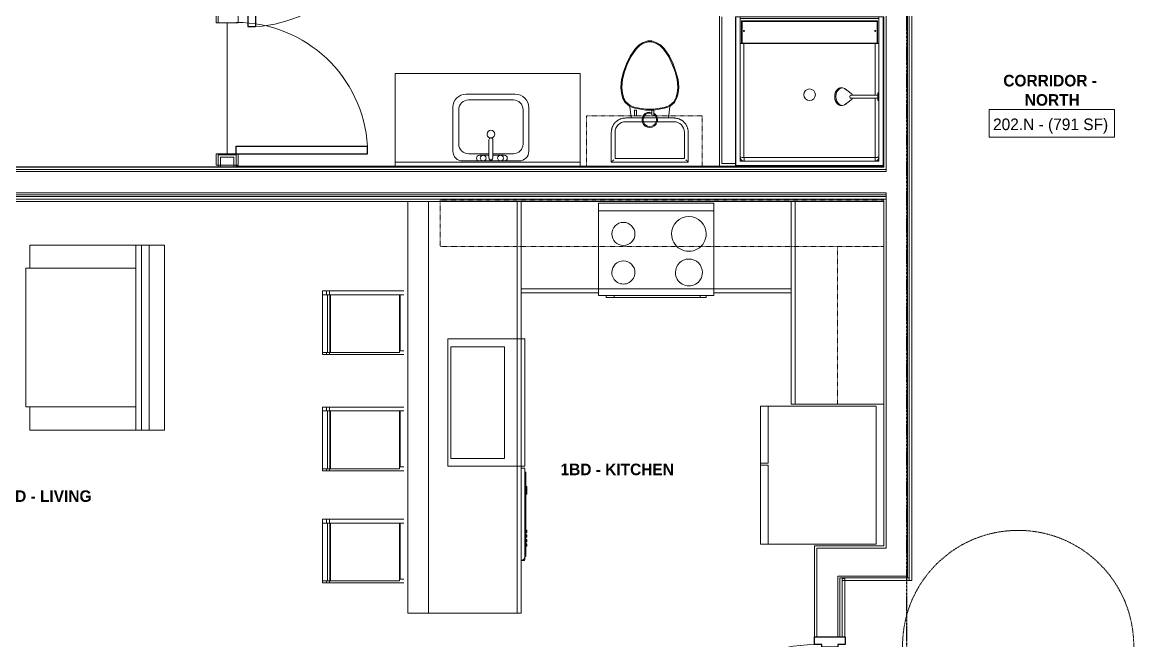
# Model space of a CAD drawing. Header units: inches. Extents: x -4093 to -1777, y 9773 to 12264.
# Drawn here: x -3710.9 to -3422.4, y 11007.4 to 11167.9 of the extents above; entities that cross this region are included whole.
import ezdxf

# ---------------------------------------------------------------- set-up
doc = ezdxf.new("R2010")
doc.units = ezdxf.units.IN
doc.header["$MEASUREMENT"] = 0
for name, pattern in [('Dash', [0.25, 0.125, -0.125]), ('Grid Line 1_2_', [0.875, 0.5, -0.125, 0.125, -0.125]), ('Hidden 1_8_', [0.1875, 0.125, -0.0625])]:
    doc.linetypes.add(name, pattern=pattern)
for name, color, linetype, lineweight in [('0-1', 7, 'Continuous', 5), ('0-2', 7, 'Continuous', 9), ('0-3', 8, 'Continuous', 9), ('A-AREA-IDEN', 2, 'Continuous', 9), ('A-DETL-HDLN-1', 7, 'Hidden 1_8_', 9), ('A-DOOR-1', 7, 'Continuous', 9), ('A-DOOR-2', 10, 'Continuous', 30), ('A-DOOR-FRAM-1', 10, 'Continuous', 30), ('A-FLOR-1', 7, 'Continuous', 9), ('A-WALL-1', 7, 'Continuous', 9), ('A-WALL-2', 250, 'Continuous', 18), ('I-FURN', 30, 'Continuous', 9), ('I-FURN-1', 7, 'Continuous', 9), ('I-WALL-1', 7, 'Continuous', 9), ('P-SANR-FIXT-1', 7, 'Continuous', 9), ('Q-CASE-1', 7, 'Continuous', 9), ('Q-CASE-2', 7, 'Dash', 9), ('Q-CASE-HDLN-1', 7, 'Dash', 9), ('Q-SPCQ-1', 7, 'Continuous', 9), ('S-GRID-1', 1, 'Grid Line 1_2_', 30)]:
    doc.layers.add(name, color=color, linetype=linetype, lineweight=lineweight)
doc.styles.add('Century Gothic', font='ufonts.com_century-gothic.ttf', dxfattribs={"height": 3})
doc.styles.add('Century Gothic_B', font='GOTHICB.TTF', dxfattribs={"height": 3})

# ---------------------------------------------------------------- blocks, each defined once
blk = doc.blocks.new('SWING - SINGLE - FLUSH - SWING - FLUSH - 2-10 x 6-8 - PRIVACY-4346066-BACKGROUND - 2ND FLOOR')
at = {"layer": 'A-DOOR-1'}
for p, q in [((-17, 2.87), (-20, 2.87)), ((-20, 2.87), (-20, -2.38)), ((-17, -2.38), (-17, 2.87)), ((20, 2.87), (17, 2.87)), ((17, 2.87), (17, -2.38)), ((20, -2.38), (20, 2.87)), ((-20, -2.38), (-17, -2.38)), ((-17, -2.38), (-20, -2.38)), ((-20, -2.38), (-20, -2.88)), ((-20, -2.88), (-17, -2.88)), ((-17, -2.88), (-17, -2.38)), ((17, -2.38), (20, -2.38)), ((20, -2.38), (17, -2.38)), ((17, -2.38), (17, -2.88)), ((17, -2.88), (20, -2.88)), ((20, -2.88), (20, -2.38))]:
    blk.add_line(p, q, dxfattribs=at)
blk.add_arc((17, 2.37), 34.07, 93.3657, 180, dxfattribs=at)
at = {"layer": 'A-DOOR-2'}
for p, q in [((15, 2.37), (15, 36.38)), ((17, 36.38), (15, 36.38)), ((17, 2.37), (17, 36.38)), ((17, 2.37), (15, 2.37))]:
    blk.add_line(p, q, dxfattribs=at)
blk = doc.blocks.new('M_Sink Vanity-Square - 500 x 440mm-1352614-BACKGROUND - 2ND FLOOR')
at = {"layer": 'P-SANR-FIXT-1'}
for p, q in [((7.96, 7.09), (-6.72, 7.09)), ((3.62, 7.09), (-2.88, 7.09)), ((0.12, 6.33), (0.12, 1.59)), ((1.12, 6.33), (1.12, 1.59)), ((-9.22, 4.59), (-9.22, -6.73)), ((0.12, 5.22), (-5.22, 5.22)), ((-2.88, 5.59), (0.12, 5.59)), ((1.12, 5.59), (3.62, 5.59)), ((6.46, 5.22), (1.12, 5.22)), ((10.46, -6.91), (10.46, 4.59)), ((-7.72, 2.72), (-7.72, -6.23)), ((8.96, -6.23), (8.96, 2.72)), ((-5.72, -10.23), (7.14, -10.23)), ((-5.22, -8.73), (6.46, -8.73))]:
    blk.add_line(p, q, dxfattribs=at)
for centre, radius, start, end in [((-6.72, 4.59), 2.5, 90, 180), ((-2.88, 6.34), 0.75, 90, 270), ((-1.88, 6.34), 0.75, 360, 180), ((-1.88, 6.34), 0.75, 180, 0), ((0.62, 6.33), 0.5, 360, 180), ((2.62, 6.34), 0.75, 360, 180), ((2.62, 6.34), 0.75, 180, 360), ((3.62, 6.34), 0.75, 270, 90), ((7.96, 4.59), 2.5, 360, 90), ((-5.22, 2.72), 2.5, 90, 180), ((6.46, 2.72), 2.5, 0, 90), ((0.62, 0.13), 1, 360, 180), ((0.62, 0.13), 1, 180, 0), ((0.62, 1.59), 0.5, 180, 0), ((-5.72, -6.73), 3.5, 180, 270), ((-5.22, -6.23), 2.5, 180, 270), ((6.46, -6.23), 2.5, 270, 0), ((7.14, -6.91), 3.32, 270, 0)]:
    blk.add_arc(centre, radius, start, end, dxfattribs=at)
blk = doc.blocks.new('Toilet-Domestic-3D - Toilet-Domestic-3D-4375995-BACKGROUND - 2ND FLOOR')
at = {"layer": 'P-SANR-FIXT-1'}
for p, q in [((-0.5, 12), (-1.87, 11.5)), ((-0.46, 11.75), (-1.77, 11.27)), ((-0.46, 11.75), (-0.5, 12)), ((0.5, 12), (-0.5, 12)), ((0.46, 11.75), (-0.46, 11.75)), ((0.46, 11.75), (0.5, 12)), ((1.77, 11.27), (0.46, 11.75)), ((1.87, 11.5), (0.5, 12)), ((-3.74, 10), (-5.13, 8)), ((-3.55, 9.84), (-4.91, 7.88)), ((-2.74, 11), (-3.74, 10)), ((-3.55, 9.84), (-3.74, 10)), ((-2.59, 10.8), (-3.55, 9.84)), ((-1.87, 11.5), (-2.74, 11)), ((-2.59, 10.8), (-2.74, 11)), ((-1.77, 11.27), (-2.59, 10.8)), ((-1.77, 11.27), (-1.87, 11.5)), ((1.77, 11.27), (1.87, 11.5)), ((2.59, 10.8), (1.77, 11.27)), ((2.74, 11), (1.87, 11.5)), ((2.59, 10.8), (2.74, 11)), ((3.55, 9.84), (2.59, 10.8)), ((3.74, 10), (2.74, 11)), ((3.55, 9.84), (3.74, 10)), ((4.91, 7.88), (3.55, 9.84)), ((5.13, 8), (3.74, 10)), ((-6.06, 6), (-6.79, 4)), ((-5.83, 5.9), (-6.55, 3.92)), ((-5.13, 8), (-6.06, 6)), ((-5.83, 5.9), (-6.06, 6)), ((-4.91, 7.88), (-5.83, 5.9)), ((-4.91, 7.88), (-5.13, 8)), ((4.91, 7.88), (5.13, 8)), ((5.83, 5.9), (4.91, 7.88)), ((6.06, 6), (5.13, 8)), ((5.83, 5.9), (6.06, 6)), ((6.55, 3.92), (5.83, 5.9)), ((6.79, 4), (6.06, 6)), ((-6.79, 4), (-7.33, 1.99)), ((-6.55, 3.92), (-7.08, 1.95)), ((-6.55, 3.92), (-6.79, 4)), ((6.55, 3.92), (6.79, 4)), ((7.08, 1.95), (6.55, 3.92)), ((7.33, 1.99), (6.79, 4)), ((-7.33, 1.99), (-7.5, 0)), ((-7.08, 1.95), (-7.33, 1.99)), ((-7.08, 1.95), (-7.25, 0)), ((7.08, 1.95), (7.33, 1.99)), ((7.25, 0), (7.08, 1.95)), ((7.5, 0), (7.33, 1.99)), ((-7.25, 0), (-7.5, 0)), ((-7.5, 0), (-7.41, -1)), ((-7.16, -0.96), (-7.41, -1)), ((-7.41, -1), (-7.24, -2)), ((-7.25, 0), (-7.16, -0.96)), ((-6.99, -1.95), (-7.24, -2)), ((-7.24, -2), (-6.97, -3)), ((-7.16, -0.96), (-6.99, -1.95)), ((-6.99, -1.95), (-6.73, -2.9)), ((6.73, -2.9), (6.99, -1.95)), ((6.97, -3), (7.24, -2)), ((6.99, -1.95), (7.16, -0.96)), ((6.99, -1.95), (7.24, -2)), ((7.16, -0.96), (7.25, 0)), ((7.16, -0.96), (7.41, -1)), ((7.24, -2), (7.41, -1)), ((7.25, 0), (7.5, 0)), ((7.41, -1), (7.5, 0)), ((-6.73, -2.9), (-6.97, -3)), ((-6.97, -3), (-6.4, -4)), ((-6.73, -2.9), (-6.21, -3.84)), ((-6.4, -4), (-6.21, -3.84)), ((-6.4, -4), (-5.21, -5)), ((-6.21, -3.84), (-5.08, -4.78)), ((-5.08, -4.78), (-5.21, -5)), ((-5.21, -5), (-4.86, -8.02)), ((-5.21, -5), (-3.84, -5.5)), ((-5.08, -4.78), (-3.77, -5.26)), ((-3.77, -5.26), (-3.84, -5.5)), ((-3.84, -5.5), (-1, -6)), ((-3.77, -5.26), (-0.98, -5.75)), ((-0.98, -5.75), (-1, -6)), ((-0.98, -5.75), (0.98, -5.75)), ((0.98, -5.75), (3.77, -5.26)), ((0.98, -5.75), (1, -5.98)), ((1.05, -5.99), (3.84, -5.5)), ((3.77, -5.26), (5.08, -4.78)), ((3.77, -5.26), (3.84, -5.5)), ((3.84, -5.5), (5.21, -5)), ((4.86, -8.02), (5.21, -5)), ((5.08, -4.78), (6.21, -3.84)), ((5.08, -4.78), (5.21, -5)), ((5.21, -5), (6.4, -4)), ((6.21, -3.84), (6.73, -2.9)), ((6.21, -3.84), (6.4, -4)), ((6.4, -4), (6.97, -3)), ((6.73, -2.9), (6.97, -3)), ((6.25, -8.02), (-6.25, -8.02)), ((-1, -6), (0.56, -6)), ((6.25, -9), (-6.25, -9)), ((6.25, -9), (-6.25, -9)), ((-9.98, -11.75), (-9.98, -19.48)), ((-9, -11.75), (-9, -18.5)), ((-9, -11.75), (-9, -18.5)), ((9, -18.5), (9, -11.75)), ((9, -18.5), (9, -11.75)), ((9.98, -19.48), (9.98, -11.75)), ((-9.98, -19.48), (-9.86, -19.36)), ((-9.98, -19.48), (9.98, -19.48)), ((-9, -18.5), (9, -18.5)), ((-9, -18.5), (9, -18.5)), ((9.86, -19.36), (9.98, -19.48))]:
    blk.add_line(p, q, dxfattribs=at)
at = {"layer": 'P-SANR-FIXT-1', "flags": 128}
for points in [[(-6.25, -8.02), (-6.4, -8.03), (-6.55, -8.03), (-6.7, -8.05), (-6.84, -8.07), (-6.99, -8.1), (-7.14, -8.13), (-7.28, -8.17), (-7.42, -8.21), (-7.56, -8.26), (-7.7, -8.32), (-7.84, -8.38), (-7.97, -8.44), (-8.1, -8.52), (-8.23, -8.59), (-8.35, -8.67), (-8.48, -8.76), (-8.59, -8.85), (-8.71, -8.95), (-8.82, -9.05), (-8.92, -9.15), (-9.03, -9.26), (-9.12, -9.38), (-9.22, -9.49), (-9.3, -9.61), (-9.39, -9.74), (-9.46, -9.86), (-9.54, -9.99), (-9.6, -10.13), (-9.67, -10.26), (-9.72, -10.4), (-9.78, -10.54), (-9.82, -10.68), (-9.86, -10.83), (-9.89, -10.97), (-9.92, -11.12), (-9.95, -11.26), (-9.96, -11.41), (-9.97, -11.56), (-9.98, -11.71), (-9.98, -11.75)], [(9.98, -11.75), (9.97, -11.6), (9.97, -11.45), (9.95, -11.3), (9.93, -11.16), (9.9, -11.01), (9.87, -10.86), (9.83, -10.72), (9.79, -10.58), (9.74, -10.44), (9.68, -10.3), (9.62, -10.16), (9.56, -10.03), (9.48, -9.9), (9.41, -9.77), (9.33, -9.65), (9.24, -9.52), (9.15, -9.41), (9.05, -9.29), (8.95, -9.18), (8.85, -9.08), (8.74, -8.97), (8.62, -8.88), (8.51, -8.78), (8.39, -8.7), (8.26, -8.61), (8.14, -8.54), (8.01, -8.46), (7.87, -8.4), (7.74, -8.33), (7.6, -8.28), (7.46, -8.22), (7.32, -8.18), (7.17, -8.14), (7.03, -8.11), (6.88, -8.08), (6.74, -8.05), (6.59, -8.04), (6.44, -8.03), (6.29, -8.02), (6.25, -8.02)]]:
    blk.add_lwpolyline(points, dxfattribs=at)
at = {"layer": 'P-SANR-FIXT-1'}
for centre, radius, start, end in [((0, -8.48), 2, 73.137, 0), ((0, -8.48), 1.75, 70.983, 0), ((0, -8.48), 2, 0, 57.9286), ((0, -8.48), 1.75, 0, 51.2445), ((-6.25, -11.75), 2.75, 90, 180), ((-6.25, -11.75), 2.75, 90, 180), ((6.25, -11.75), 2.75, 0, 90), ((6.25, -11.75), 2.75, 360, 90)]:
    blk.add_arc(centre, radius, start, end, dxfattribs=at)
for points in [[(-9.98, -19.48), (-9.98, -19.48), (-9.98, -19.48), (-9.98, -19.48)], [(9.98, -19.48), (9.98, -19.48), (9.98, -19.48), (9.98, -19.48)]]:
    blk.add_open_spline(points, degree=3, dxfattribs=at)
for points, knots in [([(-9.86, -19.36), (-9.86, -19.36), (-9.85, -19.35), (-9.82, -19.32), (-9.8, -19.3), (-9.78, -19.28), (-9.75, -19.25), (-9.71, -19.21), (-9.66, -19.16), (-9.6, -19.1), (-9.55, -19.05), (-9.47, -18.97), (-9.41, -18.91), (-9.37, -18.87)], [0, 0, 0, 0, 0.166667, 0.25, 0.291667, 0.333333, 0.416667, 0.5, 0.583333, 0.666667, 0.75, 0.833333, 1, 1, 1, 1]), ([(9.37, -18.87), (9.41, -18.91), (9.47, -18.97), (9.55, -19.05), (9.6, -19.1), (9.66, -19.16), (9.71, -19.21), (9.75, -19.25), (9.78, -19.28), (9.8, -19.3), (9.82, -19.32), (9.85, -19.35), (9.86, -19.36), (9.86, -19.36)], [-1, -1, -1, -1, -0.833333, -0.75, -0.666667, -0.583333, -0.5, -0.416667, -0.333333, -0.291667, -0.25, -0.166667, 0, 0, 0, 0])]:
    blk.add_open_spline(points, degree=3, knots=knots, dxfattribs=at)
blk = doc.blocks.new('Bath Vanity - Bath Vanity 48_-2551079-BACKGROUND - 2ND FLOOR')
at = {"layer": 'Q-CASE-1'}
for p, q in [((24.74, 0), (-23.26, 0)), ((-23.26, -1), (-23.26, -24)), ((24.74, -24), (24.74, -1)), ((-23.26, -24), (24.74, -24))]:
    blk.add_line(p, q, dxfattribs=at)
blk = doc.blocks.new('BATHROOM MIRROR - BATHROOM MIRROR 48_-3124766-BACKGROUND - 2ND FLOOR')
at = {"layer": 'Q-CASE-1'}
for p, q in [((24.74, 24), (-23.26, 24)), ((-23.26, 23), (-23.26, 24)), ((24.74, 24), (24.74, 23)), ((-23.26, 23), (24.74, 23))]:
    blk.add_line(p, q, dxfattribs=at)
blk = doc.blocks.new('300 Series Wall Hung Cabinet_326 - 30_-2909952-BACKGROUND - 2ND FLOOR')
at = {"layer": 'Q-CASE-1'}
for p, q in [((-2.5, -13.19), (-2.01, -13.19)), ((-2.5, -13.19), (-2.5, -14.69)), ((-2.01, -14.69), (-2.01, -13.19)), ((2, -13.19), (2.49, -13.19)), ((2, -13.19), (2, -14.69)), ((2.49, -14.69), (2.49, -13.19)), ((-2.5, -14.69), (-2.01, -14.69)), ((2, -14.69), (2.49, -14.69))]:
    blk.add_line(p, q, dxfattribs=at)
at = {"layer": 'Q-CASE-2'}
for p, q in [((15, -0.19), (-15, -0.19)), ((-15, -0.19), (-15, -13.19)), ((15, -13.19), (15, -0.19)), ((-15, -13.19), (15, -13.19))]:
    blk.add_line(p, q, dxfattribs=at)
blk = doc.blocks.new('Couch-Both_Arms-Generic - 2-1352635-BACKGROUND - 2ND FLOOR')
at = {"layer": 'I-FURN'}
for p, q in [((-24, 13.5), (24, 13.5)), ((24, 13.5), (-24, 13.5)), ((-24, 13.5), (-24, 10)), ((24, 10), (24, 13.5)), ((-24, 11.5), (24, 11.5)), ((-24, 10), (-24, -17.5)), ((-24, 10), (24, 10)), ((-18, -17.5), (-18, 10)), ((18, 10), (18, -17.5)), ((24, -17.5), (24, 10)), ((-24, -17.5), (-18, -17.5)), ((-18, -17.5), (-18, -18.5)), ((-18, -18.5), (18, -18.5)), ((18, -18.5), (18, -17.5)), ((18, -17.5), (24, -17.5))]:
    blk.add_line(p, q, dxfattribs=at)
at = {"layer": 'I-FURN-1'}
for p, q in [((24, 17.5), (-24, 17.5)), ((-24, 17.5), (-24, 13.5)), ((24, 13.5), (24, 17.5))]:
    blk.add_line(p, q, dxfattribs=at)
blk = doc.blocks.new('Bar_Stool_6722_1_ - Bar_Stool_6722_1_-V59-BACKGROUND - 2ND FLOOR')
at = {"layer": 'I-FURN-1'}
for p, q in [((0, 19.21), (0, 21.13)), ((1, 21.13), (1, 20.14)), ((15.5, 20.14), (15.5, 21.13)), ((16.5, 21.13), (16.5, 19.21)), ((0, 17.72), (0, 19.21)), ((0, 1.78), (0, 17.72)), ((1, 20.14), (15.5, 20.14)), ((1, 20.14), (1, 20.06)), ((1, 20.06), (1, 19.99)), ((16, 20), (1, 20)), ((1, 19.89), (1, 19.99)), ((1, 17.63), (1, 19.89)), ((1, 2.03), (1, 17.63)), ((15.5, 20.06), (15.5, 20.14)), ((15.5, 19.99), (15.5, 20.06)), ((16, 19.99), (16, 19.89)), ((16, 19.89), (16, 17.63)), ((16, 17.63), (16, 2.03)), ((16.5, 19.21), (16.5, 17.72)), ((16.5, 17.72), (16.5, 1.78)), ((1, 1.78), (0, 1.78)), ((0, 1.78), (0, 0.98)), ((1, 0.98), (0, 0.98)), ((0, 0.98), (0, 0)), ((1, 1.91), (1, 2.03)), ((16, 2.03), (1, 2.03)), ((1, 1.24), (1, 1.91)), ((16, 1.91), (1, 1.91)), ((1, 0), (1, 1.24)), ((1, 1.24), (16, 1.24)), ((16, 2.03), (16, 1.91)), ((16, 1.91), (16, 1.24)), ((16.5, 1.78), (16, 1.78)), ((16, 1.24), (16, 0)), ((16.5, 0.98), (16, 0.98)), ((16.5, 0.98), (16.5, 1.78)), ((16.5, 0), (16.5, 0.98)), ((0, 0), (1, 0)), ((1, 0), (16, 0)), ((16, 0), (16.5, 0))]:
    blk.add_line(p, q, dxfattribs=at)
blk = doc.blocks.new('OD_CW_Upper Cabinet - OD_CW_Upper Cabinet-4366995-BACKGROUND - 2ND FLOOR')
at = {"layer": 'Q-CASE-HDLN-1'}
for p, q in [((115.86, 24), (0.74, 24)), ((0.74, 24), (0.74, 12)), ((115.86, 12), (115.86, 24)), ((0.74, 12), (115.86, 12))]:
    blk.add_line(p, q, dxfattribs=at)
blk = doc.blocks.new('OD_CW_Base Cabinet - OD_CW_Base Cabinet-V60-BACKGROUND - 2ND FLOOR')
at = {"layer": 'Q-CASE-1'}
for p, q in [((70.86, 0), (70.86, 23.69)), ((70.86, 23.69), (70.86, 1)), ((0.74, 1), (20.8, 1)), ((20.8, 1), (0.74, 1)), ((0.74, 0), (20.8, 0)), ((20.8, 0), (0.74, 0)), ((50.8, 1), (70.86, 1)), ((70.86, 1), (50.8, 1)), ((50.8, 0), (70.86, 0)), ((70.86, 0), (50.8, 0)), ((70.86, 1), (70.86, 0))]:
    blk.add_line(p, q, dxfattribs=at)
blk = doc.blocks.new('OD_CW_Base Cabinet - OD_CW_Base Cabinet-V61-BACKGROUND - 2ND FLOOR')
at = {"layer": 'Q-CASE-1'}
for p, q in [((0.74, 24), (0.74, 0)), ((107.61, 24), (0.74, 24)), ((0.74, 0), (107.61, 0))]:
    blk.add_line(p, q, dxfattribs=at)
blk = doc.blocks.new('OD_CW_Upper Cabinet - OD_CW_Upper Cabinet-4366996-BACKGROUND - 2ND FLOOR')
at = {"layer": 'Q-CASE-HDLN-1'}
for p, q in [((41.64, 24), (0.74, 24)), ((0.74, 24), (0.74, 12)), ((41.64, 12), (41.64, 24)), ((0.74, 12), (41.64, 12))]:
    blk.add_line(p, q, dxfattribs=at)
blk = doc.blocks.new('OD_CW_Base Cabinet - OD_CW_Base Cabinet-V76-BACKGROUND - 2ND FLOOR')
at = {"layer": 'Q-CASE-1'}
for p, q in [((53.64, 0), (53.64, 24)), ((53.64, 24), (53.64, 1)), ((1.05, 1), (53.64, 1)), ((53.64, 1), (1.05, 1)), ((1.05, 0), (53.64, 0)), ((53.64, 0), (1.05, 0)), ((53.64, 1), (53.64, 0))]:
    blk.add_line(p, q, dxfattribs=at)
blk = doc.blocks.new('Refrigerator_-_Side-by-Side_6047 - 36_ X 30_-345559-BACKGROUND - 2ND FLOOR')
at = {"layer": 'Q-SPCQ-1'}
for p, q in [((17.87, 14.42), (-17.88, 14.42)), ((-17.88, 14.42), (-17.88, -15.58)), ((17.87, -15.58), (17.87, 14.42)), ((-17.88, -13.58), (-3.13, -13.58)), ((-17.88, -13.58), (-17.88, -15.58)), ((-3.13, -15.58), (-3.13, -13.58)), ((-2.63, -13.58), (17.87, -13.58)), ((-2.63, -13.58), (-2.63, -15.58)), ((17.87, -15.58), (17.87, -13.58)), ((-17.88, -15.58), (17.87, -15.58)), ((-3.13, -15.58), (-17.88, -15.58)), ((17.87, -15.58), (-2.63, -15.58))]:
    blk.add_line(p, q, dxfattribs=at)
blk = doc.blocks.new('The Shower - The Shower-4476144-BACKGROUND - 2ND FLOOR')
at = {"layer": 'P-SANR-FIXT-1'}
for p, q in [((0, 39.25), (0.12, 39.25)), ((0, 0.5), (0, 39.25)), ((1.25, 39.25), (0.12, 39.25)), ((0.12, 0.62), (0.12, 39.25)), ((1.25, 39.25), (37.25, 39.25)), ((1.25, 38.75), (1.25, 39.25)), ((1.25, 1.75), (1.25, 39.25)), ((37.25, 38.75), (1.25, 38.75)), ((1.62, 38.13), (1.62, 32.27)), ((36.88, 38.13), (1.62, 38.13)), ((36.75, 38), (1.75, 38)), ((1.75, 38), (1.75, 32.38)), ((36.75, 32.38), (36.75, 38)), ((36.88, 32.27), (36.88, 38.13)), ((37.25, 39.25), (37.25, 38.75)), ((38.38, 39.25), (37.25, 39.25)), ((37.25, 39.25), (37.25, 19.48)), ((38.38, 39.25), (38.5, 39.25)), ((38.38, 39.25), (38.38, 0.62)), ((38.5, 39.25), (38.5, 0.5)), ((1.75, 32.38), (36.75, 32.38)), ((2.2, 2.75), (2.2, 32.27)), ((36.3, 32.27), (2.2, 32.27)), ((36.3, 18.89), (36.3, 32.27)), ((36.3, 2.75), (36.3, 18.11)), ((37.25, 17.52), (37.25, 1.75)), ((38.5, 0.5), (0, 0.5)), ((38.38, 0.62), (0.12, 0.62)), ((37.25, 1.75), (1.25, 1.75)), ((1.28, 2.51), (1.3, 2.43)), ((1.37, 2.28), (1.38, 2.26)), ((1.4, 2.23), (1.42, 2.2)), ((1.51, 2.08), (1.58, 2.01)), ((1.7, 1.92), (1.73, 1.9)), ((1.93, 1.8), (2.01, 1.78)), ((2.25, 2.7), (36.25, 2.7)), ((2.25, 1.75), (2.25, 1.77)), ((2.25, 1.77), (36.25, 1.77)), ((36.25, 1.75), (36.25, 1.77)), ((36.49, 1.78), (36.57, 1.8)), ((36.77, 1.9), (36.8, 1.92)), ((36.92, 2.01), (36.99, 2.08)), ((37.08, 2.2), (37.1, 2.23)), ((37.12, 2.26), (37.13, 2.28)), ((37.2, 2.43), (37.22, 2.51))]:
    blk.add_line(p, q, dxfattribs=at)
blk.add_circle((19.25, 19), 1.5, dxfattribs=at)
for centre, radius, start, end in [((2.2, 35.56), 0.125, 0, 180), ((2.2, 35.56), 0.125, 180, 0), ((36.3, 35.56), 0.125, 0, 180), ((36.3, 35.56), 0.125, 180, 0), ((2.25, 2.75), 1, 180, 270), ((36.25, 2.75), 1, 270, 0)]:
    blk.add_arc(centre, radius, start, end, dxfattribs=at)
for centre, major_axis, start_param, end_param in [((2.2, 32.28), (-0.95, 0), 0, 1.570796), ((36.3, 32.28), (0.95, 0), 4.712389, 6.283185)]:
    blk.add_ellipse(centre, major_axis=major_axis, ratio=0.019505, start_param=start_param, end_param=end_param, dxfattribs=at)
for points, knots in [([(1.25, 2.77), (1.25, 2.77), (1.27, 2.76), (1.4, 2.76), (1.64, 2.75), (1.95, 2.75), (2.12, 2.75), (2.2, 2.75)], [-1, -1, -1, -1, -0.833333, -0.666667, -0.333333, -0.166667, 0, 0, 0, 0]), ([(1.25, 2.77), (1.25, 2.7), (1.26, 2.57), (1.34, 2.32), (1.52, 2.04), (1.8, 1.86), (2.05, 1.78), (2.18, 1.77), (2.25, 1.77)], [-1, -1, -1, -1, -0.875, -0.75, -0.5, -0.25, -0.125, 0, 0, 0, 0]), ([(1.59, 2), (1.54, 2.04), (1.47, 2.12), (1.41, 2.21), (1.38, 2.25)], [0.4611793, 0.4611793, 0.4611793, 0.4611793, 0.5714286, 0.6665731, 0.6665731, 0.6665731, 0.6665731]), ([(2.25, 1.75), (2.17, 1.75), (2.03, 1.77), (1.86, 1.82), (1.77, 1.87), (1.75, 1.88)], [0, 0, 0, 0, 0.1428571, 0.2857143, 0.3333068, 0.3333068, 0.3333068, 0.3333068]), ([(2.2, 2.75), (2.2, 2.74), (2.2, 2.74), (2.2, 2.73), (2.21, 2.72), (2.21, 2.72), (2.22, 2.71), (2.23, 2.71), (2.24, 2.7), (2.24, 2.7), (2.25, 2.7), (2.25, 2.7)], [-1, -1, -1, -1, -0.833333, -0.75, -0.666667, -0.583333, -0.416667, -0.291667, -0.208333, -0.083333, 0, 0, 0, 0]), ([(36.25, 1.77), (36.32, 1.77), (36.45, 1.78), (36.7, 1.86), (36.98, 2.04), (37.16, 2.32), (37.24, 2.57), (37.25, 2.7), (37.25, 2.77)], [-1, -1, -1, -1, -0.875, -0.75, -0.5, -0.25, -0.125, 0, 0, 0, 0]), ([(36.25, 2.7), (36.26, 2.7), (36.26, 2.7), (36.27, 2.7), (36.28, 2.71), (36.28, 2.71), (36.29, 2.72), (36.29, 2.73), (36.3, 2.74), (36.3, 2.74), (36.3, 2.75), (36.3, 2.75)], [-1, -1, -1, -1, -0.833333, -0.75, -0.666667, -0.583333, -0.416667, -0.291667, -0.208333, -0.083333, 0, 0, 0, 0]), ([(36.25, 1.8), (36.25, 1.82), (36.25, 1.91), (36.25, 2.14), (36.25, 2.45), (36.25, 2.62), (36.25, 2.7)], [-0.8333333, -0.8333333, -0.8333333, -0.8333333, -0.6666667, -0.3333333, -0.1666667, 0, 0, 0, 0]), ([(36.75, 1.88), (36.7, 1.85), (36.59, 1.8), (36.42, 1.76), (36.31, 1.75), (36.25, 1.75)], [0.6666667, 0.6666667, 0.6666667, 0.6666667, 0.7857143, 0.8928571, 1, 1, 1, 1]), ([(37.01, 2.1), (36.97, 2.05), (36.89, 1.97), (36.79, 1.91), (36.75, 1.88)], [0.4475924, 0.4475924, 0.4475924, 0.4475924, 0.5714286, 0.6665731, 0.6665731, 0.6665731, 0.6665731]), ([(37.19, 2.42), (37.18, 2.38), (37.16, 2.33), (37.13, 2.27), (37.12, 2.25)], [0.2174647, 0.2174647, 0.2174647, 0.2174647, 0.2857143, 0.3333068, 0.3333068, 0.3333068, 0.3333068])]:
    blk.add_open_spline(points, degree=3, knots=knots, dxfattribs=at)
for points in [[(1.25, 2.71), (1.25, 2.72), (1.25, 2.74), (1.25, 2.75)], [(1.38, 2.25), (1.37, 2.27), (1.36, 2.3), (1.35, 2.32)], [(1.75, 1.88), (1.71, 1.91), (1.67, 1.94), (1.63, 1.97)], [(2.25, 1.8), (2.25, 1.82), (2.25, 1.88), (2.25, 2.03), (2.25, 2.22), (2.25, 2.45), (2.25, 2.62), (2.25, 2.7)], [(37.25, 2.77), (37.25, 2.77), (37.23, 2.76), (37.13, 2.76), (36.98, 2.76), (36.78, 2.75), (36.55, 2.75), (36.38, 2.75), (36.3, 2.75)], [(37.12, 2.25), (37.09, 2.21), (37.07, 2.18), (37.04, 2.14)], [(37.25, 2.75), (37.25, 2.72), (37.25, 2.7), (37.25, 2.67)]]:
    blk.add_open_spline(points, degree=3, dxfattribs=at)
blk = doc.blocks.new('Shower Head - Shower Head-3265626-BACKGROUND - 2ND FLOOR')
at = {"layer": 'P-SANR-FIXT-1'}
for p, q in [((-0.98, 0), (-0.98, -0.26)), ((-0.98, 0), (0.98, 0)), ((0.98, -0.26), (-0.98, -0.26)), ((-0.39, -0.26), (-0.39, -1)), ((0.39, -1), (0.39, -0.26)), ((0.98, -0.26), (0.98, 0)), ((-0.84, -7.19), (-2.02, -8.78)), ((-0.39, -6.01), (-0.39, -7.27)), ((0.39, -7.27), (0.39, -6.01)), ((2.02, -8.78), (0.84, -7.19)), ((-2.28, -9.54), (-2.28, -9.81)), ((2.28, -9.81), (2.28, -9.54))]:
    blk.add_line(p, q, dxfattribs=at)
at = {"layer": 'P-SANR-FIXT-1', "flags": 128}
for points in [[(-0.39, -1), (-0.39, -1.29), (-0.39, -1.57), (-0.39, -1.85), (-0.39, -2.13), (-0.39, -2.41), (-0.39, -2.69), (-0.39, -2.96), (-0.39, -3.23), (-0.39, -3.5), (-0.39, -3.76), (-0.39, -4.02), (-0.39, -4.27), (-0.39, -4.52), (-0.39, -4.77), (-0.39, -5), (-0.39, -5.23), (-0.39, -5.46), (-0.39, -5.67), (-0.39, -5.88), (-0.39, -6.01)], [(0.39, -6.01), (0.39, -5.81), (0.39, -5.6), (0.39, -5.38), (0.39, -5.15), (0.39, -4.92), (0.39, -4.68), (0.39, -4.43), (0.39, -4.18), (0.39, -3.93), (0.39, -3.67), (0.39, -3.4), (0.39, -3.13), (0.39, -2.86), (0.39, -2.59), (0.39, -2.31), (0.39, -2.03), (0.39, -1.75), (0.39, -1.46), (0.39, -1.18), (0.39, -1)], [(-0.39, -6.87), (-0.43, -6.88), (-0.46, -6.9), (-0.49, -6.91), (-0.52, -6.93), (-0.55, -6.94), (-0.58, -6.96), (-0.61, -6.98), (-0.64, -7), (-0.67, -7.03), (-0.7, -7.05), (-0.73, -7.07), (-0.76, -7.1), (-0.78, -7.13), (-0.81, -7.16), (-0.83, -7.19), (-0.84, -7.19)], [(0.84, -7.19), (0.81, -7.16), (0.79, -7.13), (0.76, -7.1), (0.73, -7.08), (0.7, -7.05), (0.68, -7.03), (0.65, -7.01), (0.62, -6.98), (0.59, -6.97), (0.56, -6.95), (0.53, -6.93), (0.49, -6.91), (0.46, -6.9), (0.43, -6.89), (0.4, -6.87)], [(-2.28, -9.81), (-2.28, -9.88), (-2.28, -9.95), (-2.27, -10.02), (-2.25, -10.09), (-2.24, -10.16), (-2.21, -10.23), (-2.19, -10.3), (-2.16, -10.36), (-2.13, -10.43), (-2.09, -10.49), (-2.05, -10.55), (-2.01, -10.61), (-1.97, -10.67), (-1.92, -10.73), (-1.86, -10.79), (-1.81, -10.84), (-1.75, -10.89), (-1.69, -10.94), (-1.63, -10.99), (-1.57, -11.04), (-1.5, -11.08), (-1.43, -11.12), (-1.36, -11.16), (-1.28, -11.2), (-1.21, -11.24), (-1.13, -11.27), (-1.05, -11.3), (-0.97, -11.33), (-0.89, -11.36), (-0.81, -11.38), (-0.72, -11.4), (-0.64, -11.42), (-0.55, -11.44), (-0.47, -11.45), (-0.38, -11.46), (-0.29, -11.47), (-0.2, -11.48), (-0.11, -11.49), (-0.02, -11.49), (0, -11.49)], [(0, -11.49), (0.09, -11.49), (0.18, -11.48), (0.27, -11.48), (0.35, -11.47), (0.44, -11.46), (0.53, -11.44), (0.62, -11.43), (0.7, -11.41), (0.79, -11.39), (0.87, -11.36), (0.95, -11.34), (1.03, -11.31), (1.11, -11.28), (1.19, -11.25), (1.26, -11.21), (1.34, -11.17), (1.41, -11.13), (1.48, -11.09), (1.55, -11.05), (1.61, -11), (1.68, -10.95), (1.74, -10.9), (1.8, -10.85), (1.85, -10.8), (1.9, -10.74), (1.95, -10.69), (2, -10.63), (2.04, -10.57), (2.08, -10.51), (2.12, -10.44), (2.15, -10.38), (2.18, -10.31), (2.21, -10.25), (2.23, -10.18), (2.25, -10.11), (2.26, -10.04), (2.27, -9.97), (2.28, -9.9), (2.28, -9.83), (2.28, -9.81)]]:
    blk.add_lwpolyline(points, dxfattribs=at)
at = {"layer": 'P-SANR-FIXT-1'}
for centre, major_axis, start_param, end_param in [((0, -9.54), (2.28, 0), 2.468394, 4.712389), ((0, -7.27), (0.394, 0), 3.141593, 4.712389), ((0, -7.27), (-0.394, 0), 1.570796, 3.141593), ((0, -9.54), (-2.28, 0), 1.570796, 3.814791)]:
    blk.add_ellipse(centre, major_axis=major_axis, ratio=0.707107, start_param=start_param, end_param=end_param, dxfattribs=at)
blk = doc.blocks.new('Dishwasher_15404 - 34_ counter-3395311-BACKGROUND - 2ND FLOOR')
at = {"layer": 'Q-SPCQ-1'}
for p, q in [((23.68, 0), (22.88, 0)), ((23.87, -22.93), (23.87, -0.2)), ((24.12, -1.09), (23.87, -1.09)), ((24.12, -1.09), (24.12, -22.91)), ((24.37, -4.82), (24.12, -4.82)), ((24.37, -4.82), (24.37, -5.81)), ((24.12, -6.79), (24.37, -6.79)), ((24.37, -5.81), (24.37, -6.79)), ((24.37, -16.15), (24.12, -16.15)), ((24.12, -16.74), (24.37, -16.74)), ((24.37, -16.15), (24.37, -16.74)), ((24.37, -17.33), (24.12, -17.33)), ((24.12, -17.92), (24.37, -17.92)), ((24.37, -18.51), (24.12, -18.51)), ((24.12, -19.1), (24.37, -19.1)), ((24.37, -19.69), (24.12, -19.69)), ((24.37, -17.33), (24.37, -17.92)), ((24.37, -18.51), (24.37, -19.1)), ((24.37, -19.69), (24.37, -20.28)), ((24.12, -22.91), (23.87, -22.91)), ((23.87, -23.8), (23.87, -22.93)), ((24.12, -20.28), (24.37, -20.28)), ((22.88, -24), (23.68, -24))]:
    blk.add_line(p, q, dxfattribs=at)
for centre, radius, start, end in [((23.68, -0.2), 0.197, 360, 90), ((23.68, -0.2), 0.197, 15, 75), ((22.8, -22.93), 1.07, 273.885, 0), ((23.68, -23.8), 0.197, 270, 0)]:
    blk.add_arc(centre, radius, start, end, dxfattribs=at)
blk = doc.blocks.new('Range - 24_ x 30_-3317832-BACKGROUND - 2ND FLOOR')
at = {"layer": 'Q-SPCQ-1'}
for p, q in [((2, 0.5), (3.61, 0.5)), ((2, 0.5), (2, 0)), ((3.61, 0.5), (25.87, 0.5)), ((3.61, 0.5), (3.61, 0)), ((25.87, 0), (25.87, 0.5)), ((25.87, 0.5), (28, 0.5)), ((28, 0), (28, 0.5)), ((0, 0), (30, 0)), ((0, 0), (0, -1.75)), ((0, -1.75), (30, -1.75)), ((0, -22), (0, -1.75)), ((30, -1.75), (0, -1.75)), ((30, -1.75), (30, 0)), ((30, -1.75), (30, -22)), ((0, -24), (0, -22)), ((30, -22), (0, -22)), ((30, -22), (30, -24)), ((30, -24), (0, -24))]:
    blk.add_line(p, q, dxfattribs=at)
for centre, radius, start, end in [((6.5, -6), 3.5, 360, 180), ((23.5, -6), 3, 360, 180), ((6.5, -6), 3.5, 180, 360), ((23.5, -6), 3, 180, 360), ((6.5, -16), 4.5, 360, 180), ((23.5, -16), 3, 0, 180), ((6.5, -16), 4.5, 180, 360), ((23.5, -16), 3, 180, 360)]:
    blk.add_arc(centre, radius, start, end, dxfattribs=at)
blk = doc.blocks.new('Stainless Steel Farmhous Kitchen Sink - Stainless Steel Farmhous Kitchen Sink-4315883-BACKGROUND - 2ND FLOOR')
at = {"layer": 'P-SANR-FIXT-1'}
for p, q in [((-33, 22.2), (-33, 2.25)), ((0, 22.2), (-33, 22.2)), ((0, 2.25), (0, 22.2)), ((-31, 3), (-31, 16.96)), ((-31, 16.96), (-2, 16.96)), ((-2, 16.96), (-2, 3)), ((-2, 3), (-31, 3)), ((-33, 2.25), (0, 2.25))]:
    blk.add_line(p, q, dxfattribs=at)
blk = doc.blocks.new('CTR - 1st Phase - Unit Layouts_rvt-1-BACKGROUND - 2ND FLOOR')
at = {"layer": 'A-DETL-HDLN-1'}
blk.add_circle((-3452.42, 11006.09), 30, dxfattribs=at)
at = {"layer": 'A-FLOR-1'}
for p, q in [((-3657.67, 11133.81), (-3657.67, 11167.81)), ((-3851.85, 11130.44), (-3660.05, 11130.44)), ((-3655.3, 11130.63), (-3614.1, 11130.63)), ((-3566.1, 11130.63), (-3529.91, 11130.63))]:
    blk.add_line(p, q, dxfattribs=at)
at = {"layer": 'A-WALL-1'}
for p, q in [((-3529.91, 11170), (-3529.91, 11130.63)), ((-3655.3, 11133.56), (-3660.05, 11133.56)), ((-3660.05, 11133.56), (-3660.05, 11130.44)), ((-3655.3, 11130.44), (-3655.3, 11133.56)), ((-3660.05, 11130.44), (-3655.3, 11130.44)), ((-3529.91, 11130.63), (-3529.29, 11130.63)), ((-3529.29, 11130.63), (-3525.79, 11130.63)), ((-3610.8, 11014.56), (-3610.8, 11121.44)), ((-3605.42, 11121.44), (-3605.42, 11014.56)), ((-3610.8, 11014.56), (-3605.42, 11014.56))]:
    blk.add_line(p, q, dxfattribs=at)
at = {"layer": 'A-WALL-2'}
for p, q in [((-3529.29, 11169.38), (-3529.29, 11131.25)), ((-3659.42, 11132.94), (-3659.42, 11130.44)), ((-3657.67, 11132.94), (-3659.42, 11132.94)), ((-3655.92, 11132.94), (-3657.67, 11132.94)), ((-3655.92, 11130.44), (-3655.92, 11132.94)), ((-3529.29, 11131.25), (-3525.79, 11131.25))]:
    blk.add_line(p, q, dxfattribs=at)
at = {"layer": 'Q-CASE-1'}
for p, q in [((-3605.42, 11014.56), (-3605.42, 11121.44)), ((-3582.42, 11121.44), (-3582.42, 11014.56)), ((-3582.42, 11014.56), (-3582.42, 11121.44)), ((-3581.42, 11121.44), (-3581.42, 11014.56)), ((-3582.42, 11014.56), (-3605.42, 11014.56)), ((-3581.42, 11014.56), (-3582.42, 11014.56))]:
    blk.add_line(p, q, dxfattribs=at)
at = {"layer": '0-2'}
for name, p, rotation in [('SWING - SINGLE - FLUSH - SWING - FLUSH - 2-10 x 6-8 - PRIVACY-4346066-BACKGROUND - 2ND FLOOR', (-3635.3, 11203.19), 180), ('SWING - SINGLE - FLUSH - SWING - FLUSH - 2-10 x 6-8 - PRIVACY-4346066-BACKGROUND - 2ND FLOOR', (-3657.67, 11150.81), 270), ('Bath Vanity - Bath Vanity 48_-2551079-BACKGROUND - 2ND FLOOR', (-3589.36, 11130.63), 180), ('Shower Head - Shower Head-3265626-BACKGROUND - 2ND FLOOR', (-3488.54, 11148.63), 270.000000000301), ('M_Sink Vanity-Square - 500 x 440mm-1352614-BACKGROUND - 2ND FLOOR', (-3588.62, 11139.03), 180), ('300 Series Wall Hung Cabinet_326 - 30_-2909952-BACKGROUND - 2ND FLOOR', (-3549.46, 11130.44), 180), ('BATHROOM MIRROR - BATHROOM MIRROR 48_-3124766-BACKGROUND - 2ND FLOOR', (-3589.36, 11154.63), 180), ('OD_CW_Base Cabinet - OD_CW_Base Cabinet-V61-BACKGROUND - 2ND FLOOR', (-3581.42, 11013.83), 90.00000000000132), ('Range - 24_ x 30_-3317832-BACKGROUND - 2ND FLOOR', (-3531.36, 11097), 180), ('OD_CW_Base Cabinet - OD_CW_Base Cabinet-V76-BACKGROUND - 2ND FLOOR', (-3511.3, 11122.49), 270.0000000000011), ('Couch-Both_Arms-Generic - 2-1352635-BACKGROUND - 2ND FLOOR', (-3691.4, 11086.11), 270.0000000000344), ('OD_CW_Upper Cabinet - OD_CW_Upper Cabinet-4366996-BACKGROUND - 2ND FLOOR', (-3511.3, 11110.49), 269.9999999999955), ('Bar_Stool_6722_1_ - Bar_Stool_6722_1_-V59-BACKGROUND - 2ND FLOOR', (-3632.92, 11098.2), 270.0000000000945), ('Stainless Steel Farmhous Kitchen Sink - Stainless Steel Farmhous Kitchen Sink-4315883-BACKGROUND - 2ND FLOOR', (-3602.66, 11052.75), 269.9999999999999), ('Bar_Stool_6722_1_ - Bar_Stool_6722_1_-V59-BACKGROUND - 2ND FLOOR', (-3632.92, 11068.07), 270.0000000000945), ('Refrigerator_-_Side-by-Side_6047 - 36_ X 30_-345559-BACKGROUND - 2ND FLOOR', (-3503.72, 11050.41), 269.9999999999981), ('Bar_Stool_6722_1_ - Bar_Stool_6722_1_-V59-BACKGROUND - 2ND FLOOR', (-3632.92, 11038.95), 270.0000000000945)]:
    blk.add_blockref(name, p, dxfattribs=dict(at, rotation=rotation))
for name, p in [('The Shower - The Shower-4476144-BACKGROUND - 2ND FLOOR', (-3525.79, 11130.13)), ('Toilet-Domestic-3D - Toilet-Domestic-3D-4375995-BACKGROUND - 2ND FLOOR', (-3548.01, 11151.11)), ('OD_CW_Upper Cabinet - OD_CW_Upper Cabinet-4366995-BACKGROUND - 2ND FLOOR', (-3603.16, 11097.75)), ('OD_CW_Base Cabinet - OD_CW_Base Cabinet-V60-BACKGROUND - 2ND FLOOR', (-3582.16, 11097.75)), ('Dishwasher_15404 - 34_ counter-3395311-BACKGROUND - 2ND FLOOR', (-3604.3, 11052.25))]:
    blk.add_blockref(name, p, dxfattribs=at)
blk = doc.blocks.new('HOLLOW METAL - UNIT DOOR-2191977-BACKGROUND - 2ND FLOOR')
at = {"layer": 'A-DOOR-1'}
blk.add_arc((18, -3.875), 36, 180, 270, dxfattribs=at)
at = {"layer": 'A-DOOR-2'}
for p, q in [((16.25, -3.875), (18, -3.875)), ((16.25, -39.875), (16.25, -3.875)), ((18, -3.875), (18, -39.875)), ((18, -39.875), (16.25, -39.875))]:
    blk.add_line(p, q, dxfattribs=at)
at = {"layer": 'A-DOOR-FRAM-1'}
for p, q in [((-20, 4.125), (-18, 4.125)), ((-20, -3.875), (-20, 4.125)), ((-18, 4.125), (-18, 2.1875)), ((18, 4.125), (20, 4.125)), ((18, 2.1875), (18, 4.125)), ((20, 4.125), (20, -3.875)), ((-18, 2.1875), (-17.375, 2.1875)), ((-17.375, 2.1875), (-17.375, -1.9375)), ((17.375, 2.1875), (18, 2.1875)), ((17.375, -1.9375), (17.375, 2.1875)), ((-18, -1.9375), (-18, -3.875)), ((-17.375, -1.9375), (-18, -1.9375)), ((18, -1.9375), (17.375, -1.9375)), ((18, -3.875), (18, -1.9375)), ((-18, -3.875), (-20, -3.875)), ((20, -3.875), (18, -3.875))]:
    blk.add_line(p, q, dxfattribs=at)
blk = doc.blocks.new('CTR - 1st Phase - Common Walls_rvt-1-BACKGROUND - 2ND FLOOR')
at = {"layer": 'A-WALL-2'}
for p, q in [((-3486.67, 11129.69), (-3486.67, 11362.61)), ((-3481.17, 11032.1), (-3481.17, 11362.61)), ((-3480.67, 11032.1), (-3480.67, 11362.61)), ((-3487.3, 11129.69), (-3852.47, 11129.69)), ((-3487.3, 11129.19), (-3852.47, 11129.19)), ((-3486.67, 11129.69), (-3487.3, 11129.69)), ((-3486.67, 11129.19), (-3487.3, 11129.19)), ((-3486.67, 11129.69), (-3486.67, 11129.19)), ((-3486.67, 11129.19), (-3486.67, 11129.69)), ((-3487.3, 11123.69), (-3852.47, 11123.69)), ((-3487.3, 11123.19), (-3745.41, 11123.19)), ((-3487.3, 11122.69), (-3745.41, 11122.69)), ((-3486.67, 11123.69), (-3487.3, 11123.69)), ((-3486.67, 11123.19), (-3487.3, 11123.19)), ((-3486.67, 11122.69), (-3487.3, 11122.69)), ((-3486.67, 11123.69), (-3486.67, 11123.19)), ((-3486.67, 11123.19), (-3486.67, 11123.69)), ((-3486.67, 11123.19), (-3486.67, 11122.69)), ((-3486.67, 11122.69), (-3486.67, 11123.19)), ((-3486.67, 11122.69), (-3486.67, 11122.06)), ((-3486.67, 11122.06), (-3486.67, 11122.69)), ((-3487.3, 11122.06), (-3745.41, 11122.06)), ((-3486.67, 11122.06), (-3487.3, 11122.06)), ((-3486.67, 11032.1), (-3486.67, 11122.06)), ((-3504.67, 11024.23), (-3504.67, 11031.48)), ((-3486.67, 11031.48), (-3504.67, 11031.48)), ((-3486.67, 11032.1), (-3486.67, 11031.48)), ((-3481.17, 11032.1), (-3481.17, 11031.48)), ((-3481.17, 11031.48), (-3481.17, 11024.23)), ((-3480.67, 11032.1), (-3480.67, 11023.73)), ((-3504.67, 11023.1), (-3504.67, 11024.23)), ((-3499.17, 11023.73), (-3499.17, 11024.23)), ((-3481.17, 11024.23), (-3499.17, 11024.23)), ((-3481.17, 11024.23), (-3481.17, 11023.73)), ((-3504.67, 11008.44), (-3504.67, 11023.1)), ((-3499.17, 11023.1), (-3499.17, 11023.73)), ((-3499.17, 11008.44), (-3499.17, 11023.1)), ((-3498.67, 11023.73), (-3498.05, 11023.73)), ((-3498.67, 11023.1), (-3498.67, 11023.73)), ((-3498.05, 11023.73), (-3498.67, 11023.73)), ((-3498.67, 11008.44), (-3498.67, 11023.1)), ((-3498.05, 11023.1), (-3498.05, 11023.73)), ((-3481.17, 11023.73), (-3498.05, 11023.73)), ((-3480.67, 11023.73), (-3481.17, 11023.73)), ((-3480.67, 11023.73), (-3481.17, 11023.73)), ((-3480.67, 11023.73), (-3480.67, 11023.1))]:
    blk.add_line(p, q, dxfattribs=at)
at = {"layer": 'I-WALL-1'}
for p, q in [((-3480.05, 11032.1), (-3480.05, 11362.61)), ((-3487.3, 11130.31), (-3852.47, 11130.31)), ((-3487.3, 11130.63), (-3487.3, 11130.31)), ((-3745.41, 11121.44), (-3487.3, 11121.44)), ((-3487.3, 11121.44), (-3487.3, 11032.1)), ((-3487.3, 11032.1), (-3505.3, 11032.1)), ((-3505.3, 11032.1), (-3505.3, 11031.48)), ((-3505.3, 11031.48), (-3505.3, 11023.1)), ((-3480.05, 11023.1), (-3480.05, 11032.1)), ((-3505.3, 11023.1), (-3505.3, 11008.44)), ((-3498.05, 11023.6), (-3498.05, 11008.44)), ((-3497.42, 11023.6), (-3498.05, 11023.6)), ((-3498.05, 11008.44), (-3498.05, 11023.1)), ((-3498.05, 11023.1), (-3480.67, 11023.1)), ((-3497.42, 11008.44), (-3497.42, 11023.6)), ((-3480.67, 11023.1), (-3480.05, 11023.1))]:
    blk.add_line(p, q, dxfattribs=at)
at = {"layer": '0-3', "rotation": 270.0000000000105}
blk.add_blockref('HOLLOW METAL - UNIT DOOR-2191977-BACKGROUND - 2ND FLOOR', (-3501.42, 10988.44), dxfattribs=at)
blk = doc.blocks.new('CTR - 1st Phase - Structure_rvt-1-BACKGROUND - 2ND FLOOR')
at = {"layer": 'S-GRID-1'}
blk.add_line((-3481.32, 9772.61), (-3481.32, 12247.5), dxfattribs=at)

msp = doc.modelspace()

# ---------------------------------------------------------------- linework, layer by layer
at = {"layer": 'A-AREA-IDEN', "flags": 128}
msp.add_lwpolyline([(-3459.94, 11145.29), (-3427.44, 11145.29), (-3427.44, 11138.12), (-3459.94, 11138.12)], close=True, dxfattribs=at)

# ---------------------------------------------------------------- block references
at = {"layer": '0-1'}
for name in ['CTR - 1st Phase - Structure_rvt-1-BACKGROUND - 2ND FLOOR', 'CTR - 1st Phase - Unit Layouts_rvt-1-BACKGROUND - 2ND FLOOR', 'CTR - 1st Phase - Common Walls_rvt-1-BACKGROUND - 2ND FLOOR']:
    msp.add_blockref(name, (0, 0), dxfattribs=at)

# ---------------------------------------------------------------- texts
at = {"layer": 'A-AREA-IDEN', "char_height": 3, "attachment_point": 1}
for s, insert, width, style in [('CORRIDOR -', (-3456.28, 11154.28), 30.401, 'Century Gothic_B'), ('NORTH', (-3450.7, 11149.28), 16.867, 'Century Gothic_B'), ('202.N - (791 SF)', (-3458.94, 11142.95), 36.865, 'Century Gothic'), ('1BD - KITCHEN', (-3571.17, 11053.4), 35.451, 'Century Gothic_B'), ('1BD - LIVING', (-3717.83, 11046.47), 31.411, 'Century Gothic_B')]:
    msp.add_mtext(s, dxfattribs=dict(at, insert=insert, width=width, style=style))

doc.saveas('drawing.dxf')
